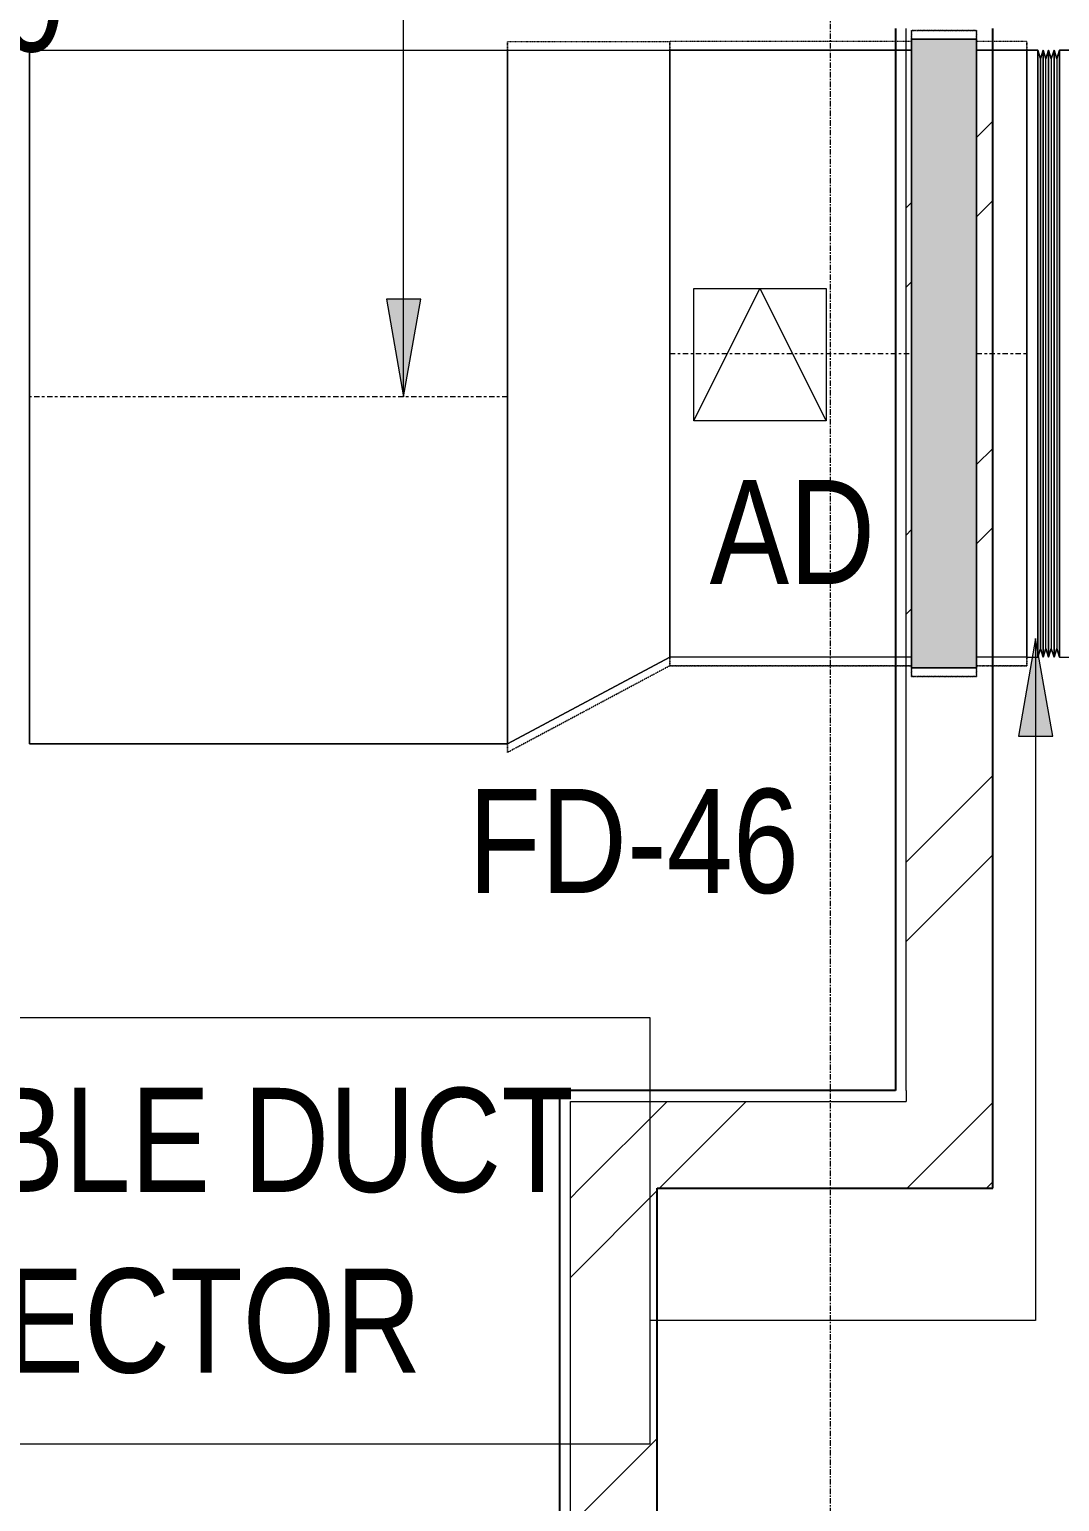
# Model space of a CAD drawing. Header units: inches. Extents: x -83664 to 20107, y -47222 to 19398.
# Drawn here: x -29821 to -27444, y -40587 to -37192 of the extents above; entities that cross this region are included whole.
import ezdxf

# ---------------------------------------------------------------- set-up
doc = ezdxf.new("R2010")
doc.units = ezdxf.units.IN
doc.header["$MEASUREMENT"] = 0
for name, pattern in [('Center', [29.999999, 12, -6, 6, -6]), ('Grid Line', [22.225, 12.7, -3.175, 3.175, -3.175]), ('Hidden 0_50', [1.0584, 0.5292, -0.5292])]:
    doc.linetypes.add(name, pattern=pattern)
doc.layers.add('A-DETL', color=7, linetype='Continuous', lineweight=18, true_color=0x00a600)
doc.layers.add('M-HVAC-DUCT', color=7, linetype='Continuous', lineweight=9, true_color=0xffe97f)
for name, color, linetype, lineweight in [('A-DETL-GENF', 7, 'Continuous', 9), ('A-WALL', 7, 'Continuous', 9), ('A-WALL-PATT', 7, 'Continuous', 25), ('G-ANNO-TEXT', 7, 'Continuous', 9), ('M-HVAC-DUCT-CNTR', 7, 'Center', 9), ('M-HVAC-DUCT-IDEN', 7, 'Continuous', 18), ('S-GRID', 7, 'Continuous', 9)]:
    doc.layers.add(name, color=color, linetype=linetype, lineweight=lineweight)
doc.styles.add('Arial Narrow_21', font='ARIALN.TTF', dxfattribs={"height": 240})
pattern_1 = [(0, (0, 0), (1219.2, 304.8), [50.292, -864.108, 50.292, -864.108, -4876.8]), (0, (0, 0), (1219.2, 304.8), [-1828.8, 50.292, -1778.508, 50.292, -864.108, -2133.6]), (0, (0, 0), (1219.2, 304.8), [-4572, 50.292, -559.308, 50.292, -1473.708]), (120, (457.2, 152.4), (-873.56454, 903.4582), [50.292, -864.108, 50.292, -864.108, -4876.8]), (120, (457.2, 152.4), (-873.56454, 903.4582), [-1828.8, 50.292, -1778.508, 50.292, -864.108, -2133.6]), (120, (457.2, 152.4), (-873.56454, 903.4582), [-4572, 50.292, -559.308, 50.292, -1473.708]), (240, (609.6, 762), (-345.63546, -1208.2582), [50.292, -864.108, 50.292, -864.108, -4876.8]), (240, (609.6, 762), (-345.63546, -1208.2582), [-1828.8, 50.292, -1778.508, 50.292, -864.108, -2133.6]), (240, (609.6, 762), (-345.63546, -1208.2582), [-4572, 50.292, -559.308, 50.292, -1473.708])]
pattern_2 = [(45, (0, 0), (-377.1708, 377.1708), []), (45, (0, 571.5), (-377.1708, 377.1708), [])]

# ---------------------------------------------------------------- blocks, each defined once
blk = doc.blocks.new('M_Rec Transition - Length - Standard-8296029-FIRST FLOOR AC CONDITIONING LAYOUT - PART A')
at = {"layer": 'M-HVAC-DUCT', "color": 6, "true_color": 0xff00ff}
for p, q in [((0, 800), (0, -800)), ((0, 800), (375, 800)), ((0, 800), (375, 800)), ((0, -800), (0, 800)), ((375, -600), (375, 800)), ((375, 800), (375, -600)), ((0, -800), (375, -600)), ((375, -600), (0, -800))]:
    blk.add_line(p, q, dxfattribs=at)
blk = doc.blocks.new('GCE-DA-Fire Damper-Rectangular - Standard-8296425-FIRST FLOOR AC CONDITIONING LAYOUT - PART A')
at = {"layer": 'A-DETL-GENF', "true_color": 0xff00ff}
blk.add_hatch(color=6, dxfattribs=at).paths.add_polyline_path([(75, -725), (-75, -725), (-75, 725), (75, 725), (75, -433.5)])
at = {"layer": 'A-DETL-GENF', "color": 6, "true_color": 0xff00ff}
for p, q in [((75, 725), (-75, 725)), ((-75, 725), (-75, -725)), ((75, -725), (75, 725)), ((-75, -725), (75, -725))]:
    blk.add_line(p, q, dxfattribs=at)
at = {"layer": 'M-HVAC-DUCT', "color": 6, "true_color": 0xff00ff}
for p, q in [((-75, -725), (-75, 725)), ((-75, 725), (75, 725)), ((75, 725), (75, -725)), ((75, -725), (-75, -725))]:
    blk.add_line(p, q, dxfattribs=at)
blk = doc.blocks.new('Bmt_ME_DUCRectangular Flexible connection_FCU - Standard-9576267-FIRST FLOOR AC CONDITIONING LAYOUT - PART A')
at = {"layer": 'M-HVAC-DUCT', "color": 6, "true_color": 0xff00ff}
for p, q in [((-50, -700), (-50, 700)), ((-50, 700), (-50, -700)), ((-50, 700), (-25, 700)), ((-50, 700), (-25, 700)), ((-25, -700), (-25, 700)), ((-25, 700), (-25, -700)), ((-25, 700), (-25, -700)), ((-25, -700), (-25, 700)), ((-25, 700), (-18.75, 680)), ((-18.75, 680), (-25, 700)), ((-12.5, 700), (-18.75, 680)), ((-18.75, 680), (-12.5, 700)), ((-18.75, -680), (-18.75, 680)), ((-18.75, 680), (-18.75, -680)), ((-12.5, 700), (-6.25, 680)), ((-6.25, 680), (-12.5, 700)), ((-12.5, 700), (-12.5, -700)), ((-12.5, -700), (-12.5, 700)), ((0, 700), (-6.25, 680)), ((-6.25, 680), (0, 700)), ((-6.25, 680), (-6.25, -680)), ((-6.25, 680), (-6.25, -680)), ((0, 700), (6.25, 680)), ((6.25, 680), (0, 700)), ((0, -700), (0, 700)), ((0, 700), (0, -700)), ((12.5, 700), (6.25, 680)), ((6.25, 680), (12.5, 700)), ((6.25, -680), (6.25, 680)), ((6.25, -680), (6.25, 680)), ((12.5, 700), (18.75, 680)), ((18.75, 680), (12.5, 700)), ((12.5, 700), (12.5, -700)), ((12.5, -700), (12.5, 700)), ((25, 700), (18.75, 680)), ((18.75, 680), (25, 700)), ((18.75, -680), (18.75, 680)), ((18.75, -680), (18.75, 680)), ((25, -700), (25, 700)), ((25, 700), (25, -700)), ((25, 700), (50, 700)), ((25, 700), (50, 700)), ((25, 700), (25, -700)), ((25, -700), (25, 700)), ((50, -700), (50, 700)), ((50, 700), (50, -700)), ((-25, -700), (-50, -700)), ((-50, -700), (-25, -700)), ((-25, -700), (-18.75, -680)), ((-18.75, -680), (-25, -700)), ((-12.5, -700), (-18.75, -680)), ((-18.75, -680), (-12.5, -700)), ((-12.5, -700), (-6.25, -680)), ((-6.25, -680), (-12.5, -700)), ((0, -700), (-6.25, -680)), ((-6.25, -680), (0, -700)), ((0, -700), (6.25, -680)), ((6.25, -680), (0, -700)), ((12.5, -700), (6.25, -680)), ((6.25, -680), (12.5, -700)), ((12.5, -700), (18.75, -680)), ((18.75, -680), (12.5, -700)), ((25, -700), (18.75, -680)), ((18.75, -680), (25, -700)), ((25, -700), (50, -700)), ((50, -700), (25, -700))]:
    blk.add_line(p, q, dxfattribs=at)
blk = doc.blocks.new('TEMW-SMBZ-HO-BM-HVAC-00002_rvt-1-FIRST FLOOR AC CONDITIONING LAYOUT - PART A')
at = {"layer": 'M-HVAC-DUCT', "color": 6, "linetype": 'Hidden 0_50', "true_color": 0xff00ff}
for p, q in [((122739, 61152.7), (122739, 59512.7)), ((122739, 61152.7), (123114, 61152.7)), ((122739, 61152.7), (123114, 61152.7)), ((122739, 59512.7), (122739, 61152.7)), ((123114, 59712.7), (123114, 61152.7)), ((123114, 61152.7), (123114, 59712.7)), ((123671.8, 61152.7), (123114, 61152.7)), ((123671.8, 61152.7), (123114, 61152.7)), ((123114, 59712.7), (123114, 61152.7)), ((123114, 61152.7), (123114, 59712.7)), ((123821.8, 61177.7), (123671.8, 61177.7)), ((123671.8, 61177.7), (123671.8, 59687.7)), ((123671.8, 59687.7), (123671.8, 61177.7)), ((123671.8, 61177.7), (123821.8, 61177.7)), ((123671.8, 59712.7), (123671.8, 61152.7)), ((123671.8, 61152.7), (123671.8, 59712.7)), ((123821.8, 59687.7), (123821.8, 61177.7)), ((123821.8, 61177.7), (123821.8, 59687.7)), ((123821.8, 59712.7), (123821.8, 61152.7)), ((123821.8, 61152.7), (123821.8, 59712.7)), ((123937.9, 61152.7), (123821.8, 61152.7)), ((123937.9, 61152.7), (123821.8, 61152.7)), ((123937.9, 59712.7), (123937.9, 61152.7)), ((123937.9, 61152.7), (123937.9, 59712.7)), ((122739, 59512.7), (123114, 59712.7)), ((123114, 59712.7), (122739, 59512.7)), ((123114, 59712.7), (123671.8, 59712.7)), ((123671.8, 59712.7), (123114, 59712.7)), ((123821.8, 59712.7), (123937.9, 59712.7)), ((123937.9, 59712.7), (123821.8, 59712.7)), ((123671.8, 59687.7), (123821.8, 59687.7)), ((123821.8, 59687.7), (123671.8, 59687.7))]:
    blk.add_line(p, q, dxfattribs=at)
at = {"layer": 'M-HVAC-DUCT', "color": 6, "true_color": 0xff00ff}
for p, q in [((121636.1, 59532.7), (121636.1, 61132.7)), ((121636.1, 61132.7), (121636.1, 59532.7)), ((121636.1, 61132.7), (122739, 61132.7)), ((121636.1, 61132.7), (122739, 61132.7)), ((122739, 59532.7), (122739, 61132.7)), ((122739, 61132.7), (122739, 59532.7)), ((123114, 61132.7), (123114, 59732.7)), ((123114, 59732.7), (123114, 61132.7)), ((123114, 61132.7), (123671.8, 61132.7)), ((123671.8, 61132.7), (123114, 61132.7)), ((123671.8, 61132.7), (123671.8, 59732.7)), ((123671.8, 59732.7), (123671.8, 61132.7)), ((123821.8, 61132.7), (123821.8, 59732.7)), ((123821.8, 59732.7), (123821.8, 61132.7)), ((123821.8, 61132.7), (123937.9, 61132.7)), ((123937.9, 61132.7), (123821.8, 61132.7)), ((123937.9, 61132.7), (123937.9, 59732.7)), ((123937.9, 59732.7), (123937.9, 61132.7)), ((123671.8, 59732.7), (123114, 59732.7)), ((123671.8, 59732.7), (123114, 59732.7)), ((123937.9, 59732.7), (123821.8, 59732.7)), ((123937.9, 59732.7), (123821.8, 59732.7)), ((122739, 59532.7), (121636.1, 59532.7)), ((121636.1, 59532.7), (122739, 59532.7))]:
    blk.add_line(p, q, dxfattribs=at)
at = {"layer": 'M-HVAC-DUCT-CNTR', "color": 6, "true_color": 0xff00ff}
for p, q in [((123114, 60432.7), (123671.8, 60432.7)), ((123821.8, 60432.7), (123937.9, 60432.7)), ((122739, 60332.7), (121636.1, 60332.7))]:
    blk.add_line(p, q, dxfattribs=at)
at = {"layer": 'M-HVAC-DUCT', "color": 6, "linetype": 'Hidden 0_50', "lineweight": 9, "true_color": 0xff00ff, "extrusion": (0, 0, -1)}
blk.add_blockref('GCE-DA-Fire Damper-Rectangular - Standard-8296425-FIRST FLOOR AC CONDITIONING LAYOUT - PART A', (-123746.8, 60432.7), dxfattribs=at)
at = {"layer": 'M-HVAC-DUCT', "color": 6, "linetype": 'Hidden 0_50', "lineweight": 9, "true_color": 0xff00ff}
blk.add_blockref('M_Rec Transition - Length - Standard-8296029-FIRST FLOOR AC CONDITIONING LAYOUT - PART A', (122739, 60332.7), dxfattribs=at)
at = {"layer": 'M-HVAC-DUCT', "color": 6, "linetype": 'Hidden 0_50', "lineweight": 9, "true_color": 0xff00ff, "extrusion": (0, 0, -1), "rotation": 180}
blk.add_blockref('Bmt_ME_DUCRectangular Flexible connection_FCU - Standard-9576267-FIRST FLOOR AC CONDITIONING LAYOUT - PART A', (-123987.9, 60432.7), dxfattribs=at)
blk = doc.blocks.new('TEMW-SMBZ-HO-BM-HVAC-00002_rvt-2-FIRST FLOOR AC CONDITIONING LAYOUT - PART A')
at = {"layer": 'M-HVAC-DUCT', "color": 6, "linetype": 'Hidden 0_50', "true_color": 0xff00ff}
for p, q in [((122739, 61152.7), (122739, 59512.7)), ((122739, 61152.7), (123114, 61152.7)), ((122739, 61152.7), (123114, 61152.7)), ((122739, 59512.7), (122739, 61152.7)), ((123114, 59712.7), (123114, 61152.7)), ((123114, 61152.7), (123114, 59712.7)), ((123671.8, 61152.7), (123114, 61152.7)), ((123671.8, 61152.7), (123114, 61152.7)), ((123114, 59712.7), (123114, 61152.7)), ((123114, 61152.7), (123114, 59712.7)), ((123821.8, 61177.7), (123671.8, 61177.7)), ((123671.8, 61177.7), (123671.8, 59687.7)), ((123671.8, 59687.7), (123671.8, 61177.7)), ((123671.8, 61177.7), (123821.8, 61177.7)), ((123671.8, 59712.7), (123671.8, 61152.7)), ((123671.8, 61152.7), (123671.8, 59712.7)), ((123821.8, 59687.7), (123821.8, 61177.7)), ((123821.8, 61177.7), (123821.8, 59687.7)), ((123821.8, 59712.7), (123821.8, 61152.7)), ((123821.8, 61152.7), (123821.8, 59712.7)), ((123937.9, 61152.7), (123821.8, 61152.7)), ((123937.9, 61152.7), (123821.8, 61152.7)), ((123937.9, 59712.7), (123937.9, 61152.7)), ((123937.9, 61152.7), (123937.9, 59712.7)), ((122739, 59512.7), (123114, 59712.7)), ((123114, 59712.7), (122739, 59512.7)), ((123114, 59712.7), (123671.8, 59712.7)), ((123671.8, 59712.7), (123114, 59712.7)), ((123821.8, 59712.7), (123937.9, 59712.7)), ((123937.9, 59712.7), (123821.8, 59712.7)), ((123671.8, 59687.7), (123821.8, 59687.7)), ((123821.8, 59687.7), (123671.8, 59687.7))]:
    blk.add_line(p, q, dxfattribs=at)
at = {"layer": 'M-HVAC-DUCT', "color": 6, "true_color": 0xff00ff}
for p, q in [((121636.1, 59532.7), (121636.1, 61132.7)), ((121636.1, 61132.7), (121636.1, 59532.7)), ((121636.1, 61132.7), (122739, 61132.7)), ((121636.1, 61132.7), (122739, 61132.7)), ((122739, 59532.7), (122739, 61132.7)), ((122739, 61132.7), (122739, 59532.7)), ((123114, 61132.7), (123114, 59732.7)), ((123114, 59732.7), (123114, 61132.7)), ((123114, 61132.7), (123671.8, 61132.7)), ((123671.8, 61132.7), (123114, 61132.7)), ((123671.8, 61132.7), (123671.8, 59732.7)), ((123671.8, 59732.7), (123671.8, 61132.7)), ((123821.8, 61132.7), (123821.8, 59732.7)), ((123821.8, 59732.7), (123821.8, 61132.7)), ((123821.8, 61132.7), (123937.9, 61132.7)), ((123937.9, 61132.7), (123821.8, 61132.7)), ((123937.9, 61132.7), (123937.9, 59732.7)), ((123937.9, 59732.7), (123937.9, 61132.7)), ((123671.8, 59732.7), (123114, 59732.7)), ((123671.8, 59732.7), (123114, 59732.7)), ((123937.9, 59732.7), (123821.8, 59732.7)), ((123937.9, 59732.7), (123821.8, 59732.7)), ((122739, 59532.7), (121636.1, 59532.7)), ((121636.1, 59532.7), (122739, 59532.7))]:
    blk.add_line(p, q, dxfattribs=at)
at = {"layer": 'M-HVAC-DUCT-CNTR', "color": 6, "true_color": 0xff00ff}
for p, q in [((123114, 60432.7), (123671.8, 60432.7)), ((123821.8, 60432.7), (123937.9, 60432.7)), ((122739, 60332.7), (121636.1, 60332.7))]:
    blk.add_line(p, q, dxfattribs=at)
at = {"layer": 'M-HVAC-DUCT', "color": 6, "linetype": 'Hidden 0_50', "lineweight": 9, "true_color": 0xff00ff, "extrusion": (0, 0, -1)}
blk.add_blockref('GCE-DA-Fire Damper-Rectangular - Standard-8296425-FIRST FLOOR AC CONDITIONING LAYOUT - PART A', (-123746.8, 60432.7), dxfattribs=at)
at = {"layer": 'M-HVAC-DUCT', "color": 6, "linetype": 'Hidden 0_50', "lineweight": 9, "true_color": 0xff00ff}
blk.add_blockref('M_Rec Transition - Length - Standard-8296029-FIRST FLOOR AC CONDITIONING LAYOUT - PART A', (122739, 60332.7), dxfattribs=at)
at = {"layer": 'M-HVAC-DUCT', "color": 6, "linetype": 'Hidden 0_50', "lineweight": 9, "true_color": 0xff00ff, "extrusion": (0, 0, -1), "rotation": 180}
blk.add_blockref('Bmt_ME_DUCRectangular Flexible connection_FCU - Standard-9576267-FIRST FLOOR AC CONDITIONING LAYOUT - PART A', (-123987.9, 60432.7), dxfattribs=at)
blk = doc.blocks.new('SMBZ_Hospital Arch Model_2026_01_29_rvt-1-FIRST FLOOR AC CONDITIONING LAYOUT - PART A')
at = {"layer": 'A-WALL-PATT', "lineweight": 9, "true_color": 0xbbbbbb}
h = blk.add_hatch(dxfattribs=at)
h.set_pattern_fill('FP_13', color=9, style=0, pattern_type=2)
h.set_pattern_definition(pattern_1)
h.paths.add_polyline_path([(123659.3, 58732.7), (123659.3, 62670.6), (123634.3, 62670.6), (123634.3, 58732.7)])
h.paths.add_polyline_path([(123659.3, 64220.6), (123659.3, 64557.7), (123634.3, 64557.7), (123634.3, 64220.6), (123656, 64220.6)])
h = blk.add_hatch(dxfattribs=at)
h.set_pattern_fill('FP_12', color=9, style=0, pattern_type=2)
h.set_pattern_definition(pattern_2)
h.paths.add_polyline_path([(123859.3, 58707.7), (123859.3, 64557.7), (123659.3, 64557.7), (123659.3, 64220.6), (123709.3, 64220.6), (123709.3, 62670.6), (123659.3, 62670.6), (123659.3, 58707.7)])
h.paths.add_polyline_path([(123718.9, 59707.7), (123671.8, 59707.7), (123671.8, 61157.7), (123821.8, 61157.7), (123821.8, 59707.7), (123738.9, 59707.7)])
h = blk.add_hatch(dxfattribs=at)
h.set_pattern_fill('FP_13', color=9, style=0, pattern_type=2)
h.set_pattern_definition(pattern_1)
h.paths.add_polyline_path([(122884.4, 57507.7), (122884.4, 58707.7), (122859.4, 58707.7), (122859.4, 57507.7)])
h = blk.add_hatch(dxfattribs=at)
h.set_pattern_fill('FP_12', color=9, style=0, pattern_type=2)
h.set_pattern_definition(pattern_2)
h.paths.add_polyline_path([(123084.4, 58507.7), (123859.3, 58507.7), (123859.3, 58707.7), (122884.4, 58707.7), (122884.4, 58507.7)])
h = blk.add_hatch(dxfattribs=at)
h.set_pattern_fill('FP_12', color=9, style=0, pattern_type=2)
h.set_pattern_definition(pattern_2)
h.paths.add_polyline_path([(123079.4, 57507.7), (123084.4, 57507.7), (123084.4, 58507.7), (122884.4, 58507.7), (122884.4, 57507.7), (123059.4, 57507.7)])
at = {"layer": 'A-WALL', "color": 9, "lineweight": 25, "true_color": 0xbbbbbb}
for p, q in [((123634.3, 61182.7), (123634.3, 58732.7)), ((123859.3, 58732.7), (123859.3, 61182.7)), ((123634.3, 58732.7), (122859.4, 58732.7)), ((122859.4, 58732.7), (122859.4, 58707.7)), ((122859.4, 58707.7), (122859.4, 58507.7)), ((123859.3, 58707.7), (123859.3, 58732.7)), ((123859.3, 58507.7), (123859.3, 58707.7)), ((122859.4, 58507.7), (122859.4, 57507.7)), ((123084.4, 57532.7), (123084.4, 58507.7)), ((123084.4, 58507.7), (123859.3, 58507.7))]:
    blk.add_line(p, q, dxfattribs=at)
at = {"layer": 'A-WALL', "color": 9, "true_color": 0xbbbbbb}
for p, q in [((123634.3, 61182.7), (123634.3, 58732.7)), ((123659.3, 58732.7), (123659.3, 61182.7)), ((123859.3, 58732.7), (123859.3, 61182.7)), ((123634.3, 58732.7), (122859.4, 58732.7)), ((122859.4, 58507.7), (122859.4, 58732.7)), ((122884.4, 58507.7), (122884.4, 58707.7)), ((122884.4, 58707.7), (123659.3, 58707.7)), ((123659.3, 58732.7), (123659.3, 58707.7)), ((123859.3, 58732.7), (123859.3, 58507.7)), ((122859.4, 58507.7), (122859.4, 57507.7)), ((122884.4, 57507.7), (122884.4, 58507.7)), ((123084.4, 57532.7), (123084.4, 58507.7)), ((123084.4, 58507.7), (123859.3, 58507.7))]:
    blk.add_line(p, q, dxfattribs=at)

msp = doc.modelspace()

# ---------------------------------------------------------------- hatches: boundary and pattern name
at = {"layer": 'G-ANNO-TEXT'}
msp.add_hatch(color=256, dxfattribs=at).paths.add_polyline_path([(-27498.7, -38596.7), (-27538.4, -38821.7), (-27459.1, -38821.7)])
at = {"layer": 'M-HVAC-DUCT-IDEN', "lineweight": 9}
msp.add_hatch(color=256, dxfattribs=at).paths.add_polyline_path([(-28957.1, -38039.5), (-28917.5, -37814.5), (-28996.8, -37814.5)])

# ---------------------------------------------------------------- linework, layer by layer
at = {"layer": 'A-DETL', "color": 7, "lineweight": 9}
for p, q in [((-28287.7, -37789.4), (-27982.3, -37789.4)), ((-28287.7, -38094.8), (-28287.7, -37789.4)), ((-28287.7, -38094.8), (-28135, -37789.4)), ((-28135, -37789.4), (-27982.3, -38094.8)), ((-27982.3, -37789.4), (-27982.3, -38094.8)), ((-27982.3, -38094.8), (-28287.7, -38094.8))]:
    msp.add_line(p, q, dxfattribs=at)
at = {"layer": 'G-ANNO-TEXT'}
for p, q in [((-27498.7, -38596.7), (-27538.4, -38821.7)), ((-27459.1, -38821.7), (-27498.7, -38596.7)), ((-27498.7, -38596.7), (-27498.7, -40169.9)), ((-27538.4, -38821.7), (-27459.1, -38821.7)), ((-27498.7, -40169.9), (-28389.2, -40169.9))]:
    msp.add_line(p, q, dxfattribs=at)
at = {"layer": 'G-ANNO-TEXT', "flags": 128}
msp.add_lwpolyline([(-30762.2, -39470.7), (-28389.2, -39470.7), (-28389.2, -40454.7), (-30762.2, -40454.7)], close=True, dxfattribs=at)
at = {"layer": 'M-HVAC-DUCT-IDEN', "lineweight": 9}
for p, q in [((-28957.1, -38039.5), (-28957.1, -36915.8)), ((-28917.5, -37814.5), (-28996.8, -37814.5)), ((-28996.8, -37814.5), (-28957.1, -38039.5)), ((-28957.1, -38039.5), (-28917.5, -37814.5))]:
    msp.add_line(p, q, dxfattribs=at)
at = {"layer": 'S-GRID', "color": 254, "linetype": 'Grid Line', "true_color": 0xdcdcdc}
msp.add_line((-27972.3, -44103.7), (-27972.3, 15149.1), dxfattribs=at)

# ---------------------------------------------------------------- block references
at = {"lineweight": 5}
for name in ['SMBZ_Hospital Arch Model_2026_01_29_rvt-1-FIRST FLOOR AC CONDITIONING LAYOUT - PART A', 'TEMW-SMBZ-HO-BM-HVAC-00002_rvt-1-FIRST FLOOR AC CONDITIONING LAYOUT - PART A', 'TEMW-SMBZ-HO-BM-HVAC-00002_rvt-2-FIRST FLOOR AC CONDITIONING LAYOUT - PART A']:
    msp.add_blockref(name, (-151456.7, -98372.2), dxfattribs=at)

# ---------------------------------------------------------------- texts
at = {"layer": 'G-ANNO-TEXT', "char_height": 240, "attachment_point": 1, "style": 'Arial Narrow_21'}
for s, insert, width in [('AD', (-28250.9, -38231.1), 481.012), ('FD-46', (-28808.2, -38943.7), 974.05), ('FLEXIBLE DUCT', (-30687.2, -39633.1), 2681.645), ('CONNECTOR', (-30687.2, -40049.9), 2236.708)]:
    msp.add_mtext(s, dxfattribs=dict(at, insert=insert, width=width))
at = {"layer": 'M-HVAC-DUCT-IDEN', "lineweight": 9, "insert": (-31175.9, -37002.9), "char_height": 240, "width": 1803.797, "attachment_point": 1, "style": 'Arial Narrow_21'}
msp.add_mtext('BOD : 3500', dxfattribs=at)

doc.saveas('drawing.dxf')
